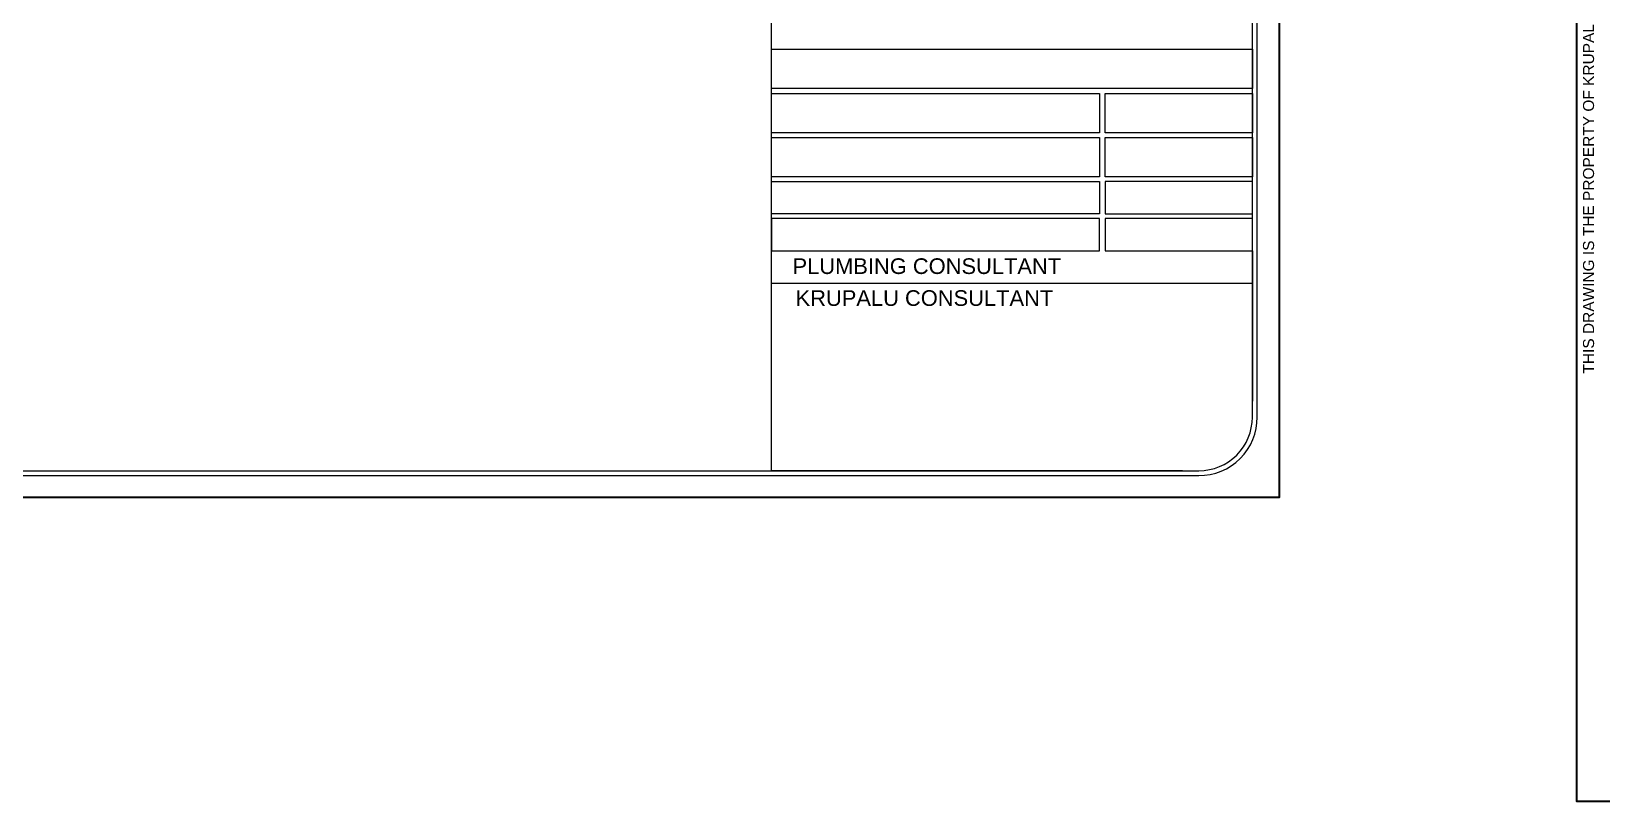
# Model space of a CAD drawing. Header units: inches. Extents: x 1807 to 67852, y 1160 to 20242.
# Drawn here: x 3363 to 4913, y 7793 to 8553 of the extents above; entities that cross this region are included whole.
import ezdxf

# ---------------------------------------------------------------- set-up
doc = ezdxf.new("R2010")
doc.units = ezdxf.units.IN
doc.header["$MEASUREMENT"] = 0
for name, color, linetype, lineweight in [('4 upvc pip', 5, 'Continuous', 30), ('A-HATCH', 252, 'Continuous', 13), ('BLOCK', 7, 'Continuous', 0), ('HATCH', 8, 'Continuous', 0), ('HOT LINE', 1, 'Continuous', 30)]:
    doc.layers.add(name, color=color, linetype=linetype, lineweight=lineweight)
doc.styles.add('Krupalu', font='arial.ttf', dxfattribs={"height": 8})

msp = doc.modelspace()

# ---------------------------------------------------------------- linework, layer by layer
at = {"layer": '4 upvc pip'}
for points in [[(1807.2, 10064.3), (4594.9, 10064.3), (4594.9, 8093.2), (1807.2, 8093.2)], [(4888.8, 10052.2), (8084.2, 10052.2), (8084.2, 7792.9), (4888.8, 7792.9)]]:
    msp.add_lwpolyline(points, close=True, dxfattribs=at)
at = {"layer": 'A-HATCH'}
msp.add_line((4093.7, 8119.6), (4093.7, 10037.9), dxfattribs=at)
for points in [[(4519.2, 10042.7), (1878.1, 10042.7, 0.414214), (1828.8, 9993.4), (1828.8, 8168.9, 0.414214), (1882.8, 8114.8), (4515.7, 8114.8, 0.414214), (4573.3, 8172.4), (4573.3, 9988.7, 0.414214)], [(4519.2, 10037.9), (1878.1, 10037.9, 0.414214), (1833.6, 9993.4), (1833.6, 8168.9, 0.414214), (1882.8, 8119.6), (4515.7, 8119.6, 0.414214), (4568.5, 8172.4), (4568.5, 9988.7, 0.414214)]]:
    msp.add_lwpolyline(points, format="xyb", close=True, dxfattribs=at)
at = {"layer": 'HATCH', "ltscale": 10}
for p, q in [((4093.7, 8119.6), (4093.7, 8336.8)), ((4568.5, 8336.8), (4568.5, 8188.1)), ((4499.4, 8119.6), (4093.7, 8119.6))]:
    msp.add_line(p, q, dxfattribs=at)
at = {"layer": 'HATCH', "ltscale": 40}
msp.add_line((4093.7, 8304.7), (4568.5, 8304.7), dxfattribs=at)
at = {"layer": 'HATCH', "ltscale": 10}
for points in [[(4093.7, 8535.6), (4568.5, 8535.6), (4568.5, 8496.8), (4093.7, 8496.8)], [(4093.7, 8492.1), (4417.7, 8492.1), (4417.7, 8453.2), (4093.7, 8453.2)], [(4423.1, 8492.1), (4568.5, 8492.1), (4568.5, 8453.2), (4423.1, 8453.2)], [(4093.7, 8448.5), (4417.7, 8448.5), (4417.7, 8409.7), (4093.7, 8409.7)], [(4423.1, 8448.5), (4568.5, 8448.5), (4568.5, 8409.7), (4423.1, 8409.7)], [(4423.1, 8373.3), (4568.5, 8373.3), (4568.5, 8405), (4423.1, 8405)], [(4417.7, 8368.6), (4093.7, 8368.6), (4093.7, 8336.8), (4417.7, 8336.8)], [(4423.1, 8336.8), (4568.5, 8336.8), (4568.5, 8368.6), (4423.1, 8368.6)]]:
    msp.add_lwpolyline(points, close=True, dxfattribs=at)
msp.add_lwpolyline([(4231.3, 8373.3), (4093.7, 8373.3), (4093.7, 8405), (4417.7, 8405), (4417.7, 8373.3), (4231.3, 8373.3)], dxfattribs=at)

# ---------------------------------------------------------------- texts
at = {"layer": 'BLOCK', "style": 'Krupalu'}
msp.add_text('THIS DRAWING IS THE PROPERTY OF KRUPALU CONSULTANT  AND SHOULD NOT BE USED FULLY OR PARTLY FOR ANY OTHER PURPOSE OTHER THAN THAT ISSUED FOR WITHOUT THE PRIOR PERMISSION.', height=10.9229, rotation=90, dxfattribs=at).set_placement((4905.9, 8215.5))
at = {"layer": 'HOT LINE', "style": 'Krupalu'}
for s, p in [('PLUMBING CONSULTANT', (4114.5, 8313.8)), ('KRUPALU CONSULTANT                          ', (4117.5, 8282.3))]:
    msp.add_text(s, height=15.461, dxfattribs=at).set_placement(p)

doc.saveas('drawing.dxf')
